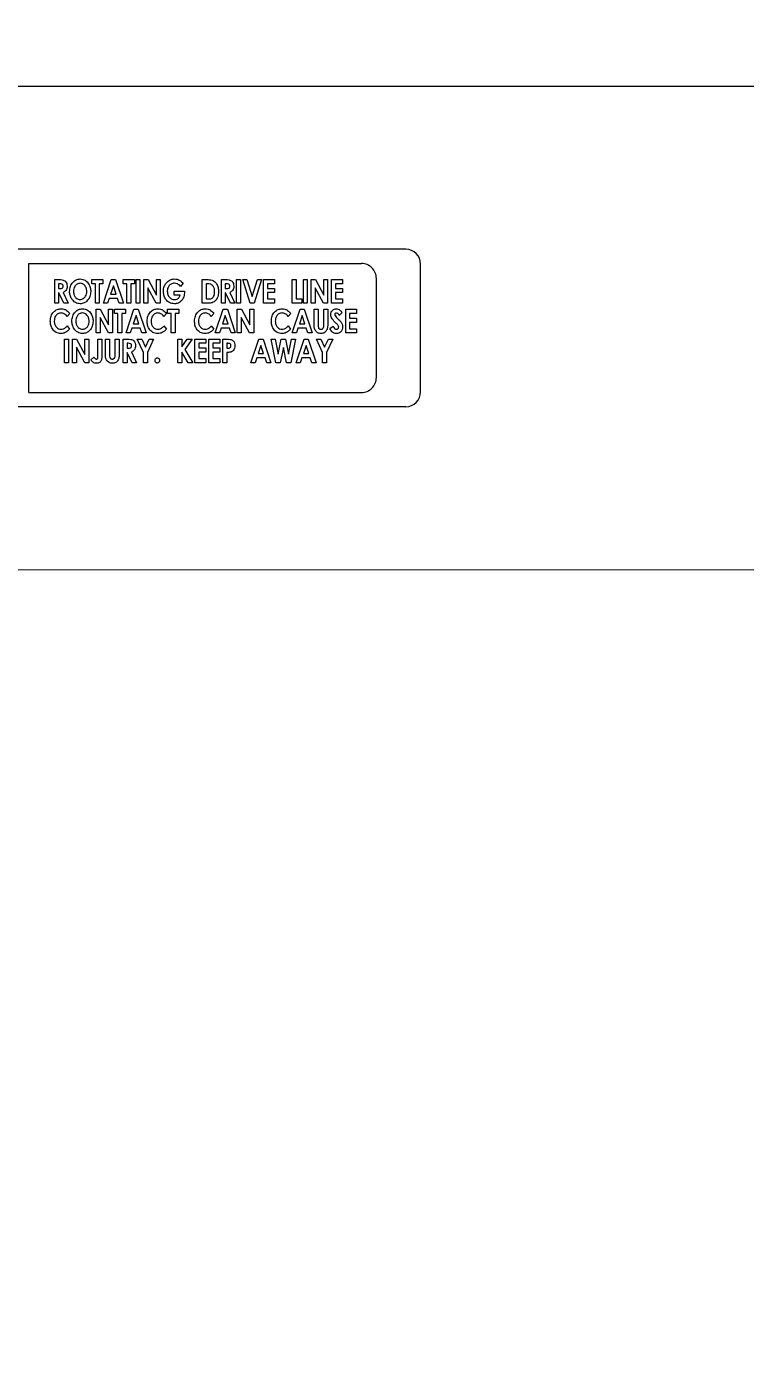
# Model space of a CAD drawing. Header units: feet. Extents: x -21 to 5170, y -254 to 1413.
# Drawn here: x 2105.88 to 2108.63, y 46.06 to 51.13 of the extents above; entities that cross this region are included whole.
import ezdxf
from ezdxf import colors
from ezdxf.entities.mleader import LeaderData, LeaderLine
from ezdxf.math import Vec2, Vec3

# ---------------------------------------------------------------- set-up
doc = ezdxf.new("R2010")
doc.units = ezdxf.units.FT
doc.header["$MEASUREMENT"] = 0
doc.layers.add('ATI CENTER SUPPORT', color=7, linetype='Continuous')
doc.layers.add('G-ANNO-TEXT', color=1, linetype='Continuous')
doc.styles.add('NEI-A', font='arial.ttf')

msp = doc.modelspace()

# ---------------------------------------------------------------- leaders
at = {"layer": 'G-ANNO-TEXT'}
ml = msp.add_multileader_mtext('Standard', dxfattribs=at)
ml.set_content('(TYP.) GROUNDING MESSENGER WIRE COPPER CLAD XXX', color=256, style='NEI-A')
ml.set_leader_properties()
ml.build(insert=Vec2(0, 0))
ml.multileader.update_dxf_attribs({"dogleg_length": 0.89968, "arrow_head_size": 3})
ctx = ml.context
ctx.base_point, ctx.char_height, ctx.arrow_head_size, ctx.landing_gap_size, ctx.plane_origin = Vec3(2118.79389, 44.0554, 0.11854), 2, 3, 1.53573, Vec3(2035.46071, 115.41634, 0.11854)
notes = []
notes.append((ctx, [(0, (1, 1, 0), (2117.89421, 44.0554, 0.11854), (1, 0), 0.89968, [(0, [(2104.39376, 62.77349, 0.11854)], 0, [])])]))
ctx.mtext.insert, ctx.mtext.width, ctx.mtext.flow_direction = Vec3(2120.32962, 45.07245, 0.11854), 36.5097681, 5
ctx.mtext.has_bg_fill, ctx.mtext.bg_color, ctx.mtext.bg_scale_factor, ctx.mtext.bg_transparency, ctx.mtext.use_window_bg_color = 1, -1073741824, 1.5, 0, 1
for ctx, leaders in notes:
    for number, flags, end, landing, length, lines in leaders:
        leader = LeaderData()
        leader.index, (leader.has_last_leader_line, leader.has_dogleg_vector, leader.attachment_direction) = number, flags
        leader.last_leader_point, leader.dogleg_vector, leader.dogleg_length = Vec3(end), Vec3(landing), length
        for number, points, colour, breaks in lines:
            line = LeaderLine()
            line.index, line.vertices, line.color, line.breaks = number, Vec3.list(points), colors.encode_raw_color(colour), breaks
            leader.lines.append(line)
        ctx.leaders.append(leader)

# ---------------------------------------------------------------- next in the draw order: linework, layer by layer
at = {"layer": 'ATI CENTER SUPPORT', "color": 8, "linetype": 'Continuous', "lineweight": 15}
for p, q in [((2318.84262, 50.90399), (2101.30049, 50.90399)), ((2107.32702, 50.28096), (2103.34036, 50.28096)), ((2105.88521, 49.73253), (2105.88521, 50.22635)), ((2105.88521, 50.22635), (2107.15775, 50.22635)), ((2107.384, 49.7349), (2107.384, 50.22398)), ((2105.98361, 50.07441), (2105.98361, 50.16486)), ((2105.98361, 50.16486), (2105.99977, 50.16486)), ((2105.99868, 50.14862), (2105.99868, 50.13007)), ((2106.00283, 50.14862), (2105.99868, 50.14862)), ((2105.99868, 50.13007), (2106.00343, 50.13007)), ((2106.12532, 50.16486), (2106.16823, 50.16486)), ((2106.12532, 50.14862), (2106.12532, 50.16486)), ((2106.13923, 50.14862), (2106.12532, 50.14862)), ((2106.13923, 50.07441), (2106.13923, 50.14862)), ((2106.16823, 50.14862), (2106.15431, 50.14862)), ((2106.15431, 50.14862), (2106.15431, 50.07441)), ((2106.16823, 50.16486), (2106.16823, 50.14862)), ((2106.17008, 50.07441), (2106.20034, 50.16486)), ((2106.20835, 50.1406), (2106.19782, 50.1092)), ((2106.20034, 50.16486), (2106.21641, 50.16486)), ((2106.21888, 50.1092), (2106.20835, 50.1406)), ((2106.21641, 50.16486), (2106.24662, 50.07441)), ((2106.24616, 50.14862), (2106.24616, 50.16486)), ((2106.24616, 50.16486), (2106.28907, 50.16486)), ((2106.26007, 50.14862), (2106.24616, 50.14862)), ((2106.26007, 50.07441), (2106.26007, 50.14862)), ((2106.27515, 50.14862), (2106.27515, 50.07441)), ((2106.28907, 50.14862), (2106.27515, 50.14862)), ((2106.28907, 50.16486), (2106.28907, 50.14862)), ((2106.29498, 50.16486), (2106.31005, 50.16486)), ((2106.29498, 50.07441), (2106.29498, 50.16486)), ((2106.31005, 50.16486), (2106.31005, 50.07441)), ((2106.32525, 50.16486), (2106.34087, 50.16486)), ((2106.32525, 50.07441), (2106.32525, 50.16486)), ((2106.37216, 50.07441), (2106.34032, 50.13375)), ((2106.34032, 50.13375), (2106.34032, 50.07441)), ((2106.34087, 50.16486), (2106.37279, 50.10534)), ((2106.37279, 50.10534), (2106.37279, 50.16486)), ((2106.37279, 50.16486), (2106.38787, 50.16486)), ((2106.38787, 50.16486), (2106.38787, 50.07441)), ((2106.47518, 50.15047), (2106.46474, 50.13871)), ((2106.54837, 50.07441), (2106.54837, 50.16486)), ((2106.54837, 50.16486), (2106.56618, 50.16486)), ((2106.56345, 50.14862), (2106.56345, 50.09064)), ((2106.56854, 50.14862), (2106.56345, 50.14862)), ((2106.62154, 50.16486), (2106.63771, 50.16486)), ((2106.62154, 50.07441), (2106.62154, 50.16486)), ((2106.64077, 50.14862), (2106.63662, 50.14862)), ((2106.63662, 50.14862), (2106.63662, 50.13007)), ((2106.63662, 50.13007), (2106.64137, 50.13007)), ((2106.67964, 50.16486), (2106.69472, 50.16486)), ((2106.67964, 50.07441), (2106.67964, 50.16486)), ((2106.69472, 50.16486), (2106.69472, 50.07441)), ((2106.70353, 50.16486), (2106.71948, 50.16486)), ((2106.73171, 50.07441), (2106.70353, 50.16486)), ((2106.71948, 50.16486), (2106.73948, 50.10061)), ((2106.73948, 50.10061), (2106.75953, 50.16486)), ((2106.77543, 50.16486), (2106.74722, 50.07441)), ((2106.75953, 50.16486), (2106.77543, 50.16486)), ((2106.78309, 50.07441), (2106.78309, 50.16486)), ((2106.78309, 50.16486), (2106.82483, 50.16486)), ((2106.79816, 50.14862), (2106.79816, 50.13123)), ((2106.82483, 50.14862), (2106.79816, 50.14862)), ((2106.79816, 50.13123), (2106.82483, 50.13123)), ((2106.82483, 50.16486), (2106.82483, 50.14862)), ((2106.82483, 50.13123), (2106.82483, 50.11499)), ((2106.89245, 50.16486), (2106.90752, 50.16486)), ((2106.89245, 50.07441), (2106.89245, 50.16486)), ((2106.90752, 50.16486), (2106.90752, 50.09064)), ((2106.93547, 50.16486), (2106.95054, 50.16486)), ((2106.93547, 50.07441), (2106.93547, 50.16486)), ((2106.95054, 50.16486), (2106.95054, 50.07441)), ((2106.96574, 50.16486), (2106.98135, 50.16486)), ((2106.96574, 50.07441), (2106.96574, 50.16486)), ((2106.98081, 50.13375), (2106.98081, 50.07441)), ((2107.01265, 50.07441), (2106.98081, 50.13375)), ((2106.98135, 50.16486), (2107.01328, 50.10534)), ((2107.01328, 50.10534), (2107.01328, 50.16486)), ((2107.01328, 50.16486), (2107.02836, 50.16486)), ((2107.02836, 50.16486), (2107.02836, 50.07441)), ((2107.04355, 50.07441), (2107.04355, 50.16486)), ((2107.04355, 50.16486), (2107.0853, 50.16486)), ((2107.0853, 50.14862), (2107.05863, 50.14862)), ((2107.05863, 50.14862), (2107.05863, 50.13123)), ((2107.05863, 50.13123), (2107.0853, 50.13123)), ((2107.0853, 50.16486), (2107.0853, 50.14862)), ((2107.0853, 50.13123), (2107.0853, 50.11499)), ((2107.21473, 49.78951), (2107.21473, 50.16937)), ((2105.99868, 50.07441), (2105.98361, 50.07441)), ((2105.99939, 50.11383), (2105.99868, 50.11383)), ((2105.99868, 50.11383), (2105.99868, 50.07441)), ((2106.01809, 50.07441), (2105.99939, 50.11383)), ((2106.01564, 50.11568), (2106.03521, 50.07441)), ((2106.03521, 50.07441), (2106.01809, 50.07441)), ((2106.15431, 50.07441), (2106.13923, 50.07441)), ((2106.18621, 50.07441), (2106.17008, 50.07441)), ((2106.1924, 50.09296), (2106.18621, 50.07441)), ((2106.22428, 50.09296), (2106.1924, 50.09296)), ((2106.19782, 50.1092), (2106.21888, 50.1092)), ((2106.23046, 50.07441), (2106.22428, 50.09296)), ((2106.24662, 50.07441), (2106.23046, 50.07441)), ((2106.27515, 50.07441), (2106.26007, 50.07441)), ((2106.31005, 50.07441), (2106.29498, 50.07441)), ((2106.34032, 50.07441), (2106.32525, 50.07441)), ((2106.38787, 50.07441), (2106.37216, 50.07441)), ((2106.44133, 50.10456), (2106.44133, 50.12079)), ((2106.44133, 50.12079), (2106.48065, 50.12079)), ((2106.46396, 50.10456), (2106.44133, 50.10456)), ((2106.48065, 50.12079), (2106.48076, 50.11693)), ((2106.56645, 50.07441), (2106.54837, 50.07441)), ((2106.56345, 50.09064), (2106.57042, 50.09064)), ((2106.63662, 50.07441), (2106.62154, 50.07441)), ((2106.63732, 50.11383), (2106.63662, 50.11383)), ((2106.63662, 50.11383), (2106.63662, 50.07441)), ((2106.65603, 50.07441), (2106.63732, 50.11383)), ((2106.65358, 50.11568), (2106.67315, 50.07441)), ((2106.67315, 50.07441), (2106.65603, 50.07441)), ((2106.69472, 50.07441), (2106.67964, 50.07441)), ((2106.74722, 50.07441), (2106.73171, 50.07441)), ((2106.82483, 50.07441), (2106.78309, 50.07441)), ((2106.82483, 50.11499), (2106.79816, 50.11499)), ((2106.79816, 50.11499), (2106.79816, 50.09064)), ((2106.79816, 50.09064), (2106.82483, 50.09064)), ((2106.82483, 50.09064), (2106.82483, 50.07441)), ((2106.92956, 50.07441), (2106.89245, 50.07441)), ((2106.90752, 50.09064), (2106.92956, 50.09064)), ((2106.92956, 50.09064), (2106.92956, 50.07441)), ((2106.95054, 50.07441), (2106.93547, 50.07441)), ((2106.98081, 50.07441), (2106.96574, 50.07441)), ((2107.02836, 50.07441), (2107.01265, 50.07441)), ((2107.0853, 50.07441), (2107.04355, 50.07441)), ((2107.05863, 50.11499), (2107.05863, 50.09064)), ((2107.0853, 50.11499), (2107.05863, 50.11499)), ((2107.05863, 50.09064), (2107.0853, 50.09064)), ((2107.0853, 50.09064), (2107.0853, 50.07441)), ((2106.0412, 50.03521), (2106.03109, 50.02383)), ((2106.14232, 50.0509), (2106.15794, 50.0509)), ((2106.14232, 49.96045), (2106.14232, 50.0509)), ((2106.15794, 50.0509), (2106.18987, 49.99138)), ((2106.18987, 49.99138), (2106.18987, 50.0509)), ((2106.18987, 50.0509), (2106.20494, 50.0509)), ((2106.20494, 50.0509), (2106.20494, 49.96045)), ((2106.21202, 50.0509), (2106.25493, 50.0509)), ((2106.21202, 50.03467), (2106.21202, 50.0509)), ((2106.22593, 50.03467), (2106.21202, 50.03467)), ((2106.22593, 49.96045), (2106.22593, 50.03467)), ((2106.25493, 50.03467), (2106.24101, 50.03467)), ((2106.24101, 50.03467), (2106.24101, 49.96045)), ((2106.25493, 50.0509), (2106.25493, 50.03467)), ((2106.25678, 49.96045), (2106.28704, 50.0509)), ((2106.29505, 50.02664), (2106.28452, 49.99524)), ((2106.28704, 50.0509), (2106.30311, 50.0509)), ((2106.30558, 49.99524), (2106.29505, 50.02664)), ((2106.30311, 50.0509), (2106.33332, 49.96045)), ((2106.41172, 50.03521), (2106.4016, 50.02383)), ((2106.41531, 50.0509), (2106.45822, 50.0509)), ((2106.41531, 50.03467), (2106.41531, 50.0509)), ((2106.42923, 50.03467), (2106.41531, 50.03467)), ((2106.42923, 49.96045), (2106.42923, 50.03467)), ((2106.45822, 50.03467), (2106.4443, 50.03467)), ((2106.4443, 50.03467), (2106.4443, 49.96045)), ((2106.45822, 50.0509), (2106.45822, 50.03467)), ((2106.59309, 50.03521), (2106.58298, 50.02383)), ((2106.59842, 49.96045), (2106.62868, 50.0509)), ((2106.63669, 50.02664), (2106.62616, 49.99524)), ((2106.62868, 50.0509), (2106.64476, 50.0509)), ((2106.64722, 49.99524), (2106.63669, 50.02664)), ((2106.64476, 50.0509), (2106.67496, 49.96045)), ((2106.68261, 50.0509), (2106.69824, 50.0509)), ((2106.68261, 49.96045), (2106.68261, 50.0509)), ((2106.69824, 50.0509), (2106.73016, 49.99138)), ((2106.73016, 49.99138), (2106.73016, 50.0509)), ((2106.73016, 50.0509), (2106.74524, 50.0509)), ((2106.74524, 50.0509), (2106.74524, 49.96045)), ((2106.88707, 50.03521), (2106.87695, 50.02383)), ((2106.8924, 49.96045), (2106.92266, 50.0509)), ((2106.93067, 50.02664), (2106.92014, 49.99524)), ((2106.92266, 50.0509), (2106.93873, 50.0509)), ((2106.9412, 49.99524), (2106.93067, 50.02664)), ((2106.93873, 50.0509), (2106.96894, 49.96045)), ((2106.97659, 50.0509), (2106.99167, 50.0509)), ((2106.97659, 49.99694), (2106.97659, 50.0509)), ((2106.99167, 50.0509), (2106.99167, 49.99205)), ((2107.0137, 49.9942), (2107.0137, 50.0509)), ((2107.0137, 50.0509), (2107.02878, 50.0509)), ((2107.02878, 50.0509), (2107.02878, 49.99694)), ((2107.0834, 50.03882), (2107.073, 50.02771)), ((2107.09743, 50.0509), (2107.13918, 50.0509)), ((2107.09743, 49.96045), (2107.09743, 50.0509)), ((2107.13918, 50.03467), (2107.11251, 50.03467)), ((2107.11251, 50.03467), (2107.11251, 50.01727)), ((2107.13918, 50.0509), (2107.13918, 50.03467)), ((2106.03109, 49.98752), (2106.04089, 49.9754)), ((2106.18923, 49.96045), (2106.1574, 50.01979)), ((2106.1574, 50.01979), (2106.1574, 49.96045)), ((2106.2791, 49.979), (2106.27291, 49.96045)), ((2106.31098, 49.979), (2106.2791, 49.979)), ((2106.28452, 49.99524), (2106.30558, 49.99524)), ((2106.31715, 49.96045), (2106.31098, 49.979)), ((2106.4016, 49.98752), (2106.41141, 49.9754)), ((2106.58298, 49.98752), (2106.59278, 49.9754)), ((2106.62075, 49.979), (2106.61455, 49.96045)), ((2106.65262, 49.979), (2106.62075, 49.979)), ((2106.62616, 49.99524), (2106.64722, 49.99524)), ((2106.6588, 49.96045), (2106.65262, 49.979)), ((2106.72953, 49.96045), (2106.69769, 50.01979)), ((2106.69769, 50.01979), (2106.69769, 49.96045)), ((2106.87695, 49.98752), (2106.88676, 49.9754)), ((2106.91473, 49.979), (2106.90853, 49.96045)), ((2106.9466, 49.979), (2106.91473, 49.979)), ((2106.92014, 49.99524), (2106.9412, 49.99524)), ((2106.95278, 49.96045), (2106.9466, 49.979)), ((2107.03701, 49.97739), (2107.04919, 49.98596)), ((2107.11251, 50.01727), (2107.13918, 50.01727)), ((2107.13918, 50.00103), (2107.11251, 50.00103)), ((2107.11251, 50.00103), (2107.11251, 49.97668)), ((2107.11251, 49.97668), (2107.13918, 49.97668)), ((2107.13918, 50.01727), (2107.13918, 50.00103)), ((2107.13918, 49.97668), (2107.13918, 49.96045)), ((2106.02141, 49.84649), (2106.02141, 49.93694)), ((2106.02141, 49.93694), (2106.03649, 49.93694)), ((2106.03649, 49.93694), (2106.03649, 49.84649)), ((2106.05168, 49.93694), (2106.0673, 49.93694)), ((2106.05168, 49.84649), (2106.05168, 49.93694)), ((2106.0673, 49.93694), (2106.09922, 49.87742)), ((2106.09922, 49.87742), (2106.09922, 49.93694)), ((2106.09922, 49.93694), (2106.1143, 49.93694)), ((2106.1143, 49.93694), (2106.1143, 49.84649)), ((2106.1574, 49.96045), (2106.14232, 49.96045)), ((2106.14921, 49.93694), (2106.16428, 49.93694)), ((2106.14921, 49.87312), (2106.14921, 49.93694)), ((2106.16428, 49.93694), (2106.16428, 49.87689)), ((2106.17832, 49.88298), (2106.17832, 49.93694)), ((2106.17832, 49.93694), (2106.19339, 49.93694)), ((2106.20494, 49.96045), (2106.18923, 49.96045)), ((2106.19339, 49.93694), (2106.19339, 49.87809)), ((2106.21543, 49.93694), (2106.2305, 49.93694)), ((2106.21543, 49.88024), (2106.21543, 49.93694)), ((2106.24101, 49.96045), (2106.22593, 49.96045)), ((2106.2305, 49.93694), (2106.2305, 49.88298)), ((2106.24569, 49.93694), (2106.26185, 49.93694)), ((2106.24569, 49.84649), (2106.24569, 49.93694)), ((2106.27291, 49.96045), (2106.25678, 49.96045)), ((2106.26492, 49.92071), (2106.26077, 49.92071)), ((2106.26077, 49.92071), (2106.26077, 49.90215)), ((2106.29973, 49.93694), (2106.31675, 49.93694)), ((2106.32351, 49.88566), (2106.29973, 49.93694)), ((2106.31675, 49.93694), (2106.33104, 49.90614)), ((2106.33332, 49.96045), (2106.31715, 49.96045)), ((2106.33104, 49.90614), (2106.34533, 49.93694)), ((2106.36236, 49.93694), (2106.33858, 49.88566)), ((2106.34533, 49.93694), (2106.36236, 49.93694)), ((2106.4443, 49.96045), (2106.42923, 49.96045)), ((2106.45501, 49.84649), (2106.45501, 49.93694)), ((2106.45501, 49.93694), (2106.47009, 49.93694)), ((2106.47009, 49.90739), (2106.49055, 49.93694)), ((2106.47009, 49.93694), (2106.47009, 49.90739)), ((2106.50972, 49.93694), (2106.48205, 49.89693)), ((2106.49055, 49.93694), (2106.50972, 49.93694)), ((2106.52007, 49.84649), (2106.52007, 49.93694)), ((2106.52007, 49.93694), (2106.56182, 49.93694)), ((2106.53515, 49.92071), (2106.53515, 49.90331)), ((2106.56182, 49.92071), (2106.53515, 49.92071)), ((2106.56182, 49.93694), (2106.56182, 49.92071)), ((2106.57353, 49.93694), (2106.61528, 49.93694)), ((2106.57353, 49.84649), (2106.57353, 49.93694)), ((2106.58861, 49.92071), (2106.58861, 49.90331)), ((2106.61528, 49.92071), (2106.58861, 49.92071)), ((2106.61455, 49.96045), (2106.59842, 49.96045)), ((2106.61528, 49.93694), (2106.61528, 49.92071)), ((2106.627, 49.93694), (2106.64276, 49.93694)), ((2106.627, 49.84649), (2106.627, 49.93694)), ((2106.64604, 49.92071), (2106.64207, 49.92071)), ((2106.64207, 49.92071), (2106.64207, 49.90215)), ((2106.67496, 49.96045), (2106.6588, 49.96045)), ((2106.69769, 49.96045), (2106.68261, 49.96045)), ((2106.74524, 49.96045), (2106.72953, 49.96045)), ((2106.73461, 49.84649), (2106.76487, 49.93694)), ((2106.76487, 49.93694), (2106.78095, 49.93694)), ((2106.78095, 49.93694), (2106.81115, 49.84649)), ((2106.81243, 49.93694), (2106.82776, 49.93694)), ((2106.8302, 49.84649), (2106.81243, 49.93694)), ((2106.82776, 49.93694), (2106.8391, 49.87919)), ((2106.8391, 49.87919), (2106.85082, 49.93694)), ((2106.85082, 49.93694), (2106.86686, 49.93694)), ((2106.86686, 49.93694), (2106.87853, 49.87919)), ((2106.87853, 49.87919), (2106.88986, 49.93694)), ((2106.9052, 49.93694), (2106.88746, 49.84649)), ((2106.88986, 49.93694), (2106.9052, 49.93694)), ((2106.90853, 49.96045), (2106.8924, 49.96045)), ((2106.90764, 49.84649), (2106.9379, 49.93694)), ((2106.9379, 49.93694), (2106.95397, 49.93694)), ((2106.96894, 49.96045), (2106.95278, 49.96045)), ((2106.95397, 49.93694), (2106.98418, 49.84649)), ((2106.98545, 49.93694), (2107.00247, 49.93694)), ((2107.00923, 49.88566), (2106.98545, 49.93694)), ((2107.00247, 49.93694), (2107.01676, 49.90614)), ((2107.01676, 49.90614), (2107.03104, 49.93694)), ((2107.04808, 49.93694), (2107.0243, 49.88566)), ((2107.03104, 49.93694), (2107.04808, 49.93694)), ((2107.13918, 49.96045), (2107.09743, 49.96045)), ((2106.09859, 49.84649), (2106.06676, 49.90583)), ((2106.06676, 49.90583), (2106.06676, 49.84649)), ((2106.26077, 49.90215), (2106.26552, 49.90215)), ((2106.26147, 49.88592), (2106.26077, 49.88592)), ((2106.26077, 49.88592), (2106.26077, 49.84649)), ((2106.28018, 49.84649), (2106.26147, 49.88592)), ((2106.27773, 49.88776), (2106.2973, 49.84649)), ((2106.32351, 49.84649), (2106.32351, 49.88566)), ((2106.33858, 49.88566), (2106.33858, 49.84649)), ((2106.49415, 49.84649), (2106.47009, 49.88646)), ((2106.47009, 49.88646), (2106.47009, 49.84649)), ((2106.48205, 49.89693), (2106.51242, 49.84649)), ((2106.53515, 49.90331), (2106.56182, 49.90331)), ((2106.56182, 49.88708), (2106.53515, 49.88708)), ((2106.53515, 49.88708), (2106.53515, 49.86272)), ((2106.56182, 49.90331), (2106.56182, 49.88708)), ((2106.58861, 49.90331), (2106.61528, 49.90331)), ((2106.61528, 49.88708), (2106.58861, 49.88708)), ((2106.58861, 49.88708), (2106.58861, 49.86272)), ((2106.61528, 49.90331), (2106.61528, 49.88708)), ((2106.64207, 49.90215), (2106.64654, 49.90215)), ((2106.64207, 49.88592), (2106.64207, 49.84649)), ((2106.77288, 49.91268), (2106.76236, 49.88128)), ((2106.76236, 49.88128), (2106.78341, 49.88128)), ((2106.78341, 49.88128), (2106.77288, 49.91268)), ((2106.85881, 49.90496), (2106.84695, 49.84649)), ((2106.87063, 49.84649), (2106.85881, 49.90496)), ((2106.94591, 49.91268), (2106.93538, 49.88128)), ((2106.93538, 49.88128), (2106.95644, 49.88128)), ((2106.95644, 49.88128), (2106.94591, 49.91268)), ((2107.00923, 49.84649), (2107.00923, 49.88566)), ((2107.0243, 49.88566), (2107.0243, 49.84649)), ((2106.03649, 49.84649), (2106.02141, 49.84649)), ((2106.06676, 49.84649), (2106.05168, 49.84649)), ((2106.1143, 49.84649), (2106.09859, 49.84649)), ((2106.12254, 49.85698), (2106.13339, 49.86834)), ((2106.26077, 49.84649), (2106.24569, 49.84649)), ((2106.2973, 49.84649), (2106.28018, 49.84649)), ((2106.33858, 49.84649), (2106.32351, 49.84649)), ((2106.47009, 49.84649), (2106.45501, 49.84649)), ((2106.51242, 49.84649), (2106.49415, 49.84649)), ((2106.56182, 49.84649), (2106.52007, 49.84649)), ((2106.53515, 49.86272), (2106.56182, 49.86272)), ((2106.56182, 49.86272), (2106.56182, 49.84649)), ((2106.61528, 49.84649), (2106.57353, 49.84649)), ((2106.58861, 49.86272), (2106.61528, 49.86272)), ((2106.61528, 49.86272), (2106.61528, 49.84649)), ((2106.64207, 49.84649), (2106.627, 49.84649)), ((2106.75074, 49.84649), (2106.73461, 49.84649)), ((2106.75694, 49.86504), (2106.75074, 49.84649)), ((2106.78881, 49.86504), (2106.75694, 49.86504)), ((2106.79499, 49.84649), (2106.78881, 49.86504)), ((2106.81115, 49.84649), (2106.79499, 49.84649)), ((2106.84695, 49.84649), (2106.8302, 49.84649)), ((2106.88746, 49.84649), (2106.87063, 49.84649)), ((2106.92376, 49.84649), (2106.90764, 49.84649)), ((2106.92996, 49.86504), (2106.92376, 49.84649)), ((2106.96183, 49.86504), (2106.92996, 49.86504)), ((2106.96801, 49.84649), (2106.96183, 49.86504)), ((2106.98418, 49.84649), (2106.96801, 49.84649)), ((2107.0243, 49.84649), (2107.00923, 49.84649)), ((2105.88521, 49.73253), (2107.15775, 49.73253)), ((2107.32702, 49.67792), (2103.34036, 49.67792))]:
    msp.add_line(p, q, dxfattribs=at)
msp.add_lwpolyline([(2317.87777, 48.97464), (2102.26535, 49.0547)], dxfattribs=at)
for centre, start, end in [((2107.32702, 50.22397), 0.0043, 89.9961), ((2107.15775, 50.16937), 359.99648, 90.00393), ((2107.15775, 49.7895), 269.9961, 0.0035), ((2107.32702, 49.73491), 270.00388, 359.99573)]:
    msp.add_arc(centre, 0.05698, start, end, dxfattribs=at)
for points, knots in [([(2105.99977, 50.16486), (2106.00415, 50.16487), (2106.01284, 50.16488), (2106.02461, 50.15968), (2106.03036, 50.14946), (2106.03089, 50.1426), (2106.03115, 50.13917)], [0, 0, 0, 0, 0.2818399, 0.5589072, 0.7791218, 1, 1, 1, 1]), ([(2106.01608, 50.13938), (2106.0159, 50.14095), (2106.01565, 50.14329), (2106.01385, 50.14589), (2106.01015, 50.14882), (2106.00608, 50.14871), (2106.00283, 50.14862)], [0, 0, 0, 0, 0.24972223, 0.3753701, 0.50108735, 1, 1, 1, 1]), ([(2106.00343, 50.13007), (2106.00658, 50.13009), (2106.01052, 50.13011), (2106.01426, 50.13286), (2106.01585, 50.13554), (2106.01598, 50.13785), (2106.01608, 50.13938)], [0, 0, 0, 0, 0.498917, 0.6241425, 0.7496627, 1, 1, 1, 1]), ([(2106.03115, 50.13917), (2106.03099, 50.13634), (2106.03066, 50.13069), (2106.02709, 50.12345), (2106.02171, 50.11843), (2106.01767, 50.1166), (2106.01564, 50.11568)], [0, 0, 0, 0, 0.2802357, 0.5596041, 0.7795523, 1, 1, 1, 1]), ([(2106.04055, 50.11967), (2106.04116, 50.12617), (2106.04239, 50.13916), (2106.05235, 50.15483), (2106.06599, 50.16521), (2106.0762, 50.16652), (2106.0813, 50.16718)], [0, 0, 0, 0, 0.2802821, 0.560118, 0.7803087, 1, 1, 1, 1]), ([(2106.08108, 50.15094), (2106.07686, 50.15026), (2106.06839, 50.14888), (2106.06032, 50.13948), (2106.05617, 50.12942), (2106.0558, 50.12278), (2106.05562, 50.11945)], [0, 0, 0, 0, 0.27834757, 0.55808864, 0.77886325, 1, 1, 1, 1]), ([(2106.10665, 50.11958), (2106.10631, 50.12379), (2106.10564, 50.13222), (2106.09949, 50.14246), (2106.09103, 50.14971), (2106.08439, 50.15053), (2106.08108, 50.15094)], [0, 0, 0, 0, 0.2804857, 0.5604562, 0.7804608, 1, 1, 1, 1]), ([(2106.0813, 50.16718), (2106.08779, 50.16611), (2106.10081, 50.16395), (2106.11353, 50.14991), (2106.12072, 50.13472), (2106.12139, 50.12448), (2106.12172, 50.11936)], [0, 0, 0, 0, 0.27840013, 0.55838051, 0.77905203, 1, 1, 1, 1]), ([(2106.39958, 50.12009), (2106.40007, 50.12642), (2106.40094, 50.13773), (2106.4071, 50.14719), (2106.40982, 50.15136)], [0, 0, 0, 0, 0.5596332, 1, 1, 1, 1]), ([(2106.40982, 50.15136), (2106.41473, 50.15643), (2106.42352, 50.16551), (2106.43598, 50.16667), (2106.44148, 50.16718)], [0, 0, 0, 0, 0.558959, 1, 1, 1, 1]), ([(2106.44166, 50.15094), (2106.43737, 50.15034), (2106.4288, 50.14912), (2106.42018, 50.14012), (2106.41534, 50.13019), (2106.41489, 50.12347), (2106.41466, 50.1201)], [0, 0, 0, 0, 0.2788496, 0.5585137, 0.7791142, 1, 1, 1, 1]), ([(2106.44148, 50.16718), (2106.44517, 50.16697), (2106.45177, 50.16659), (2106.45785, 50.16403), (2106.46052, 50.1629)], [0, 0, 0, 0, 0.5597584, 1, 1, 1, 1]), ([(2106.46474, 50.13871), (2106.46117, 50.1425), (2106.4548, 50.14926), (2106.44567, 50.15043), (2106.44166, 50.15094)], [0, 0, 0, 0, 0.5600741, 1, 1, 1, 1]), ([(2106.46052, 50.1629), (2106.46361, 50.161), (2106.46914, 50.15759), (2106.47333, 50.15265), (2106.47518, 50.15047)], [0, 0, 0, 0, 0.5592263, 1, 1, 1, 1]), ([(2106.56618, 50.16486), (2106.57325, 50.16477), (2106.58729, 50.1646), (2106.60302, 50.15128), (2106.60998, 50.13469), (2106.61066, 50.12381), (2106.61099, 50.11836)], [0, 0, 0, 0, 0.2811139, 0.5579627, 0.7787629, 1, 1, 1, 1]), ([(2106.58889, 50.14138), (2106.58735, 50.14279), (2106.58428, 50.14563), (2106.57714, 50.14818), (2106.5718, 50.14846), (2106.56854, 50.14862)], [0, 0, 0, 0, 0.2796099, 0.5597544, 1, 1, 1, 1]), ([(2106.59591, 50.11865), (2106.59572, 50.12327), (2106.59538, 50.13152), (2106.59087, 50.13837), (2106.58889, 50.14138)], [0, 0, 0, 0, 0.5606427, 1, 1, 1, 1]), ([(2106.63771, 50.16486), (2106.64209, 50.16487), (2106.65078, 50.16488), (2106.66255, 50.15969), (2106.6683, 50.14946), (2106.66883, 50.1426), (2106.66909, 50.13917)], [0, 0, 0, 0, 0.2818154, 0.5589455, 0.779141, 1, 1, 1, 1]), ([(2106.65402, 50.13938), (2106.65384, 50.14095), (2106.65358, 50.14329), (2106.65179, 50.14588), (2106.64809, 50.14882), (2106.64402, 50.14871), (2106.64077, 50.14862)], [0, 0, 0, 0, 0.2498098, 0.375475, 0.5010183, 1, 1, 1, 1]), ([(2106.64137, 50.13007), (2106.64452, 50.13009), (2106.64846, 50.13011), (2106.6522, 50.13286), (2106.65379, 50.13554), (2106.65392, 50.13785), (2106.65402, 50.13938)], [0, 0, 0, 0, 0.498917, 0.6241425, 0.7496627, 1, 1, 1, 1]), ([(2106.66909, 50.13917), (2106.66893, 50.13634), (2106.6686, 50.13069), (2106.66503, 50.12345), (2106.65965, 50.11843), (2106.65561, 50.1166), (2106.65358, 50.11568)], [0, 0, 0, 0, 0.2802423, 0.5596173, 0.7796806, 1, 1, 1, 1]), ([(2106.08141, 50.07209), (2106.07485, 50.07304), (2106.06173, 50.07496), (2106.0489, 50.08906), (2106.04161, 50.10425), (2106.0409, 50.11453), (2106.04055, 50.11967)], [0, 0, 0, 0, 0.2786625, 0.5583659, 0.7790941, 1, 1, 1, 1]), ([(2106.05562, 50.11945), (2106.05598, 50.11437), (2106.05662, 50.10531), (2106.06235, 50.09834), (2106.06486, 50.09528)], [0, 0, 0, 0, 0.5601541, 1, 1, 1, 1]), ([(2106.06486, 50.09528), (2106.06758, 50.09308), (2106.07244, 50.08914), (2106.07863, 50.08857), (2106.08135, 50.08832)], [0, 0, 0, 0, 0.5596243, 1, 1, 1, 1]), ([(2106.08135, 50.08832), (2106.08552, 50.08904), (2106.09389, 50.09049), (2106.1018, 50.09982), (2106.10607, 50.10971), (2106.10646, 50.11629), (2106.10665, 50.11958)], [0, 0, 0, 0, 0.27811956, 0.5581464, 0.77894612, 1, 1, 1, 1]), ([(2106.12172, 50.11936), (2106.12117, 50.11288), (2106.12007, 50.09992), (2106.11004, 50.08447), (2106.0967, 50.07382), (2106.0865, 50.07266), (2106.08141, 50.07209)], [0, 0, 0, 0, 0.280298, 0.5601716, 0.7802075, 1, 1, 1, 1]), ([(2106.44189, 50.07209), (2106.43518, 50.07296), (2106.42176, 50.07471), (2106.40801, 50.08863), (2106.40082, 50.10434), (2106.4, 50.11484), (2106.39958, 50.12009)], [0, 0, 0, 0, 0.27911308, 0.55828099, 0.7790897, 1, 1, 1, 1]), ([(2106.41466, 50.1201), (2106.41506, 50.11569), (2106.41585, 50.10687), (2106.42282, 50.09637), (2106.43213, 50.08943), (2106.43907, 50.08869), (2106.44254, 50.08832)], [0, 0, 0, 0, 0.2802493, 0.5601011, 0.7800796, 1, 1, 1, 1]), ([(2106.48076, 50.11693), (2106.4801, 50.11077), (2106.47877, 50.09844), (2106.46966, 50.08334), (2106.45654, 50.07347), (2106.44678, 50.07255), (2106.44189, 50.07209)], [0, 0, 0, 0, 0.2802094, 0.5602716, 0.7800197, 1, 1, 1, 1]), ([(2106.44254, 50.08832), (2106.44525, 50.08853), (2106.45065, 50.08894), (2106.45915, 50.09432), (2106.46214, 50.10067), (2106.46396, 50.10456)], [0, 0, 0, 0, 0.2806202, 0.5604217, 1, 1, 1, 1]), ([(2106.61099, 50.11836), (2106.61042, 50.11163), (2106.60929, 50.09822), (2106.59899, 50.08117), (2106.58237, 50.0742), (2106.57178, 50.07434), (2106.56645, 50.07441)], [0, 0, 0, 0, 0.2808666, 0.5600273, 0.7784204, 1, 1, 1, 1]), ([(2106.57042, 50.09064), (2106.57514, 50.09069), (2106.58171, 50.09076), (2106.58859, 50.09554), (2106.59458, 50.10371), (2106.59533, 50.11211), (2106.59591, 50.11865)], [0, 0, 0, 0, 0.31409677, 0.43769433, 0.56155964, 1, 1, 1, 1]), ([(2105.96698, 50.00582), (2105.96749, 50.01236), (2105.96853, 50.02541), (2105.97861, 50.04116), (2105.99247, 50.0513), (2106.00271, 50.05258), (2106.00782, 50.05322)], [0, 0, 0, 0, 0.2804142, 0.5599261, 0.7802095, 1, 1, 1, 1]), ([(2106.00786, 50.03698), (2106.00365, 50.03631), (2105.9952, 50.03496), (2105.98705, 50.02572), (2105.98266, 50.01579), (2105.98226, 50.00917), (2105.98205, 50.00585)], [0, 0, 0, 0, 0.278459, 0.5582345, 0.7789684, 1, 1, 1, 1]), ([(2106.00782, 50.05322), (2106.01149, 50.05289), (2106.01882, 50.05224), (2106.03096, 50.04657), (2106.03732, 50.03951), (2106.0412, 50.03521)], [0, 0, 0, 0, 0.2802182, 0.5606496, 1, 1, 1, 1]), ([(2106.03109, 50.02383), (2106.02756, 50.02783), (2106.02126, 50.03495), (2106.01195, 50.03636), (2106.00786, 50.03698)], [0, 0, 0, 0, 0.5607017, 1, 1, 1, 1]), ([(2106.04943, 50.00571), (2106.05005, 50.01221), (2106.05128, 50.0252), (2106.06124, 50.04087), (2106.07488, 50.05126), (2106.08508, 50.05257), (2106.09018, 50.05322)], [0, 0, 0, 0, 0.2802821, 0.5601181, 0.7803088, 1, 1, 1, 1]), ([(2106.08996, 50.03698), (2106.08574, 50.0363), (2106.07727, 50.03492), (2106.0692, 50.02552), (2106.06505, 50.01546), (2106.06469, 50.00882), (2106.06451, 50.00549)], [0, 0, 0, 0, 0.2783476, 0.5580883, 0.7788629, 1, 1, 1, 1]), ([(2106.11553, 50.00562), (2106.1152, 50.00984), (2106.11452, 50.01826), (2106.10837, 50.0285), (2106.09991, 50.03575), (2106.09328, 50.03657), (2106.08996, 50.03698)], [0, 0, 0, 0, 0.2804858, 0.5604563, 0.7804607, 1, 1, 1, 1]), ([(2106.09018, 50.05322), (2106.09667, 50.05215), (2106.10969, 50.04999), (2106.12242, 50.03595), (2106.1296, 50.02076), (2106.13027, 50.01052), (2106.13061, 50.0054)], [0, 0, 0, 0, 0.2784001, 0.5583805, 0.7790522, 1, 1, 1, 1]), ([(2106.3375, 50.00582), (2106.33802, 50.01236), (2106.33905, 50.02541), (2106.34912, 50.04116), (2106.36299, 50.0513), (2106.37322, 50.05258), (2106.37834, 50.05322)], [0, 0, 0, 0, 0.2804239, 0.5599108, 0.7802019, 1, 1, 1, 1]), ([(2106.37837, 50.03698), (2106.37416, 50.03631), (2106.36572, 50.03495), (2106.35757, 50.02573), (2106.35318, 50.01579), (2106.35277, 50.00917), (2106.35257, 50.00585)], [0, 0, 0, 0, 0.27836878, 0.55822274, 0.77896255, 1, 1, 1, 1]), ([(2106.37834, 50.05322), (2106.382, 50.05289), (2106.38933, 50.05224), (2106.40148, 50.04657), (2106.40783, 50.03951), (2106.41172, 50.03521)], [0, 0, 0, 0, 0.2802182, 0.5606496, 1, 1, 1, 1]), ([(2106.4016, 50.02383), (2106.39807, 50.02783), (2106.39178, 50.03495), (2106.38246, 50.03636), (2106.37837, 50.03698)], [0, 0, 0, 0, 0.5607017, 1, 1, 1, 1]), ([(2106.51887, 50.00582), (2106.51939, 50.01236), (2106.52043, 50.02541), (2106.5305, 50.04116), (2106.54436, 50.0513), (2106.5546, 50.05258), (2106.55971, 50.05322)], [0, 0, 0, 0, 0.2804239, 0.5599108, 0.7802019, 1, 1, 1, 1]), ([(2106.55975, 50.03698), (2106.55554, 50.03631), (2106.5471, 50.03495), (2106.53894, 50.02572), (2106.53455, 50.01579), (2106.53414, 50.00917), (2106.53394, 50.00585)], [0, 0, 0, 0, 0.2783774, 0.5581691, 0.7789557, 1, 1, 1, 1]), ([(2106.55971, 50.05322), (2106.56337, 50.05289), (2106.57071, 50.05224), (2106.58285, 50.04657), (2106.58921, 50.03951), (2106.59309, 50.03521)], [0, 0, 0, 0, 0.2802182, 0.5606496, 1, 1, 1, 1]), ([(2106.58298, 50.02383), (2106.57945, 50.02783), (2106.57315, 50.03495), (2106.56384, 50.03636), (2106.55975, 50.03698)], [0, 0, 0, 0, 0.5607017, 1, 1, 1, 1]), ([(2106.81285, 50.00582), (2106.81337, 50.01236), (2106.8144, 50.02541), (2106.82447, 50.04116), (2106.83834, 50.0513), (2106.84858, 50.05258), (2106.85369, 50.05322)], [0, 0, 0, 0, 0.2804239, 0.5599108, 0.7802019, 1, 1, 1, 1]), ([(2106.85372, 50.03698), (2106.84951, 50.03631), (2106.84107, 50.03495), (2106.83292, 50.02572), (2106.82853, 50.01579), (2106.82812, 50.00917), (2106.82792, 50.00585)], [0, 0, 0, 0, 0.2783774, 0.5581691, 0.7789557, 1, 1, 1, 1]), ([(2106.85369, 50.05322), (2106.85735, 50.05289), (2106.86469, 50.05224), (2106.87683, 50.04657), (2106.88319, 50.03951), (2106.88707, 50.03521)], [0, 0, 0, 0, 0.2802182, 0.5606496, 1, 1, 1, 1]), ([(2106.87695, 50.02383), (2106.87342, 50.02783), (2106.86713, 50.03495), (2106.85782, 50.03636), (2106.85372, 50.03698)], [0, 0, 0, 0, 0.5607017, 1, 1, 1, 1]), ([(2107.04049, 50.03028), (2107.04081, 50.03352), (2107.04145, 50.04), (2107.04685, 50.04751), (2107.05375, 50.05248), (2107.05885, 50.05297), (2107.0614, 50.05322)], [0, 0, 0, 0, 0.2800134, 0.5598155, 0.7799746, 1, 1, 1, 1]), ([(2107.06024, 49.99853), (2107.05507, 50.00353), (2107.04787, 50.01049), (2107.04139, 50.02181), (2107.04079, 50.02746), (2107.04049, 50.03028)], [0, 0, 0, 0, 0.5605215, 0.7803879, 1, 1, 1, 1]), ([(2107.06185, 50.03698), (2107.06095, 50.0369), (2107.05914, 50.03674), (2107.05713, 50.03511), (2107.05579, 50.03319), (2107.05564, 50.03177), (2107.05556, 50.03106)], [0, 0, 0, 0, 0.2796333, 0.5591441, 0.7797869, 1, 1, 1, 1]), ([(2107.05556, 50.03106), (2107.05564, 50.0302), (2107.05577, 50.02866), (2107.05654, 50.02732), (2107.05687, 50.02673)], [0, 0, 0, 0, 0.5592792, 1, 1, 1, 1]), ([(2107.05687, 50.02673), (2107.05877, 50.02447), (2107.06215, 50.02042), (2107.06588, 50.0167), (2107.06752, 50.01506)], [0, 0, 0, 0, 0.5597403, 1, 1, 1, 1]), ([(2107.0614, 50.05322), (2107.06396, 50.05294), (2107.06908, 50.05237), (2107.07691, 50.04719), (2107.08094, 50.04199), (2107.0834, 50.03882)], [0, 0, 0, 0, 0.279604, 0.5593755, 1, 1, 1, 1]), ([(2107.073, 50.02771), (2107.07146, 50.03008), (2107.06931, 50.03338), (2107.06518, 50.03649), (2107.06296, 50.03682), (2107.06185, 50.03698)], [0, 0, 0, 0, 0.560263, 0.7804454, 1, 1, 1, 1]), ([(2106.0076, 49.95813), (2106.00101, 49.959), (2105.9878, 49.96075), (2105.97456, 49.97474), (2105.96785, 49.99033), (2105.96727, 50.00065), (2105.96698, 50.00582)], [0, 0, 0, 0, 0.2789443, 0.5582901, 0.7789499, 1, 1, 1, 1]), ([(2105.98205, 50.00585), (2105.98236, 50.00157), (2105.98297, 49.99303), (2105.98903, 49.98241), (2105.99802, 49.97552), (2106.00475, 49.97475), (2106.00811, 49.97436)], [0, 0, 0, 0, 0.2806284, 0.5602546, 0.7802284, 1, 1, 1, 1]), ([(2106.04089, 49.9754), (2106.03576, 49.96992), (2106.02659, 49.96015), (2106.0134, 49.95874), (2106.0076, 49.95813)], [0, 0, 0, 0, 0.5603683, 1, 1, 1, 1]), ([(2106.00811, 49.97436), (2106.01124, 49.97466), (2106.0164, 49.97516), (2106.02262, 49.97891), (2106.02711, 49.98296), (2106.02976, 49.986), (2106.03109, 49.98752)], [0, 0, 0, 0, 0.3390111, 0.5590385, 0.7794317, 1, 1, 1, 1]), ([(2106.09029, 49.95813), (2106.08374, 49.95908), (2106.07061, 49.961), (2106.05778, 49.9751), (2106.05049, 49.9903), (2106.04979, 50.00057), (2106.04943, 50.00571)], [0, 0, 0, 0, 0.2786625, 0.55836597, 0.77909406, 1, 1, 1, 1]), ([(2106.06451, 50.00549), (2106.06487, 50.00042), (2106.06551, 49.99135), (2106.07123, 49.98439), (2106.07375, 49.98132)], [0, 0, 0, 0, 0.5601543, 1, 1, 1, 1]), ([(2106.07375, 49.98132), (2106.07647, 49.97912), (2106.08133, 49.97518), (2106.08751, 49.97461), (2106.09024, 49.97436)], [0, 0, 0, 0, 0.5596243, 1, 1, 1, 1]), ([(2106.09024, 49.97436), (2106.09441, 49.97508), (2106.10278, 49.97653), (2106.11068, 49.98587), (2106.11496, 49.99575), (2106.11534, 50.00233), (2106.11553, 50.00562)], [0, 0, 0, 0, 0.2782098, 0.5581584, 0.7789521, 1, 1, 1, 1]), ([(2106.13061, 50.0054), (2106.13006, 49.99892), (2106.12896, 49.98596), (2106.11893, 49.97051), (2106.10558, 49.95986), (2106.09539, 49.9587), (2106.09029, 49.95813)], [0, 0, 0, 0, 0.2802979, 0.5601716, 0.7802075, 1, 1, 1, 1]), ([(2106.37812, 49.95813), (2106.37152, 49.959), (2106.35832, 49.96075), (2106.34508, 49.97474), (2106.33837, 49.99033), (2106.33779, 50.00065), (2106.3375, 50.00582)], [0, 0, 0, 0, 0.2789464, 0.55829426, 0.77895569, 1, 1, 1, 1]), ([(2106.35257, 50.00585), (2106.35287, 50.00157), (2106.35348, 49.99303), (2106.35955, 49.98241), (2106.36854, 49.97552), (2106.37527, 49.97475), (2106.37863, 49.97436)], [0, 0, 0, 0, 0.2806419, 0.56033114, 0.78031549, 1, 1, 1, 1]), ([(2106.41141, 49.9754), (2106.40627, 49.96992), (2106.39711, 49.96015), (2106.38392, 49.95874), (2106.37812, 49.95813)], [0, 0, 0, 0, 0.5603683, 1, 1, 1, 1]), ([(2106.37863, 49.97436), (2106.38176, 49.97466), (2106.38692, 49.97516), (2106.39314, 49.97891), (2106.39763, 49.98296), (2106.40028, 49.986), (2106.4016, 49.98752)], [0, 0, 0, 0, 0.3390111, 0.5590385, 0.7794317, 1, 1, 1, 1]), ([(2106.55949, 49.95813), (2106.5529, 49.959), (2106.53969, 49.96075), (2106.52645, 49.97474), (2106.51975, 49.99033), (2106.51916, 50.00065), (2106.51887, 50.00582)], [0, 0, 0, 0, 0.2789514, 0.5583043, 0.7789443, 1, 1, 1, 1]), ([(2106.53394, 50.00585), (2106.53425, 50.00157), (2106.53486, 49.99303), (2106.54092, 49.98241), (2106.54992, 49.97552), (2106.55664, 49.97475), (2106.56, 49.97436)], [0, 0, 0, 0, 0.2806663, 0.5603157, 0.7803078, 1, 1, 1, 1]), ([(2106.59278, 49.9754), (2106.58765, 49.96992), (2106.57848, 49.96015), (2106.56529, 49.95874), (2106.55949, 49.95813)], [0, 0, 0, 0, 0.5603683, 1, 1, 1, 1]), ([(2106.56, 49.97436), (2106.56313, 49.97466), (2106.56829, 49.97516), (2106.57451, 49.97891), (2106.579, 49.98296), (2106.58165, 49.986), (2106.58298, 49.98752)], [0, 0, 0, 0, 0.3390111, 0.5590385, 0.7794317, 1, 1, 1, 1]), ([(2106.85347, 49.95813), (2106.84687, 49.959), (2106.83367, 49.96075), (2106.82043, 49.97474), (2106.81373, 49.99033), (2106.81314, 50.00065), (2106.81285, 50.00582)], [0, 0, 0, 0, 0.2789514, 0.5583043, 0.7789443, 1, 1, 1, 1]), ([(2106.82792, 50.00585), (2106.82823, 50.00157), (2106.82884, 49.99303), (2106.8349, 49.98241), (2106.8439, 49.97552), (2106.85062, 49.97475), (2106.85398, 49.97436)], [0, 0, 0, 0, 0.2806663, 0.5603157, 0.7803078, 1, 1, 1, 1]), ([(2106.88676, 49.9754), (2106.88162, 49.96992), (2106.87246, 49.96015), (2106.85927, 49.95874), (2106.85347, 49.95813)], [0, 0, 0, 0, 0.5603683, 1, 1, 1, 1]), ([(2106.85398, 49.97436), (2106.85711, 49.97466), (2106.86227, 49.97516), (2106.86849, 49.97891), (2106.87298, 49.98296), (2106.87563, 49.986), (2106.87695, 49.98752)], [0, 0, 0, 0, 0.3390111, 0.5590385, 0.7794317, 1, 1, 1, 1]), ([(2107.00274, 49.95813), (2106.99829, 49.95875), (2106.98937, 49.96), (2106.97639, 49.97399), (2106.97651, 49.98776), (2106.97659, 49.99694)], [0, 0, 0, 0, 0.2496827, 0.4997085, 1, 1, 1, 1]), ([(2106.99167, 49.99205), (2106.99158, 49.988), (2106.99147, 49.98294), (2106.99451, 49.97779), (2106.99674, 49.97581), (2106.99947, 49.97455), (2107.00144, 49.97442), (2107.00243, 49.97436)], [0, 0, 0, 0, 0.4992153, 0.624459, 0.749564, 0.87477, 1, 1, 1, 1]), ([(2107.00243, 49.97436), (2107.00352, 49.97444), (2107.0057, 49.97458), (2107.00866, 49.97609), (2107.01105, 49.97835), (2107.01413, 49.98419), (2107.01389, 49.98975), (2107.0137, 49.9942)], [0, 0, 0, 0, 0.1252486, 0.2502259, 0.3752701, 0.5003012, 1, 1, 1, 1]), ([(2107.02878, 49.99694), (2107.02881, 49.99249), (2107.02887, 49.98362), (2107.02558, 49.97058), (2107.01621, 49.95983), (2107.00723, 49.9587), (2107.00274, 49.95813)], [0, 0, 0, 0, 0.2518763, 0.5015662, 0.7510876, 1, 1, 1, 1]), ([(2107.06195, 49.95813), (2107.0588, 49.95843), (2107.05251, 49.95902), (2107.04296, 49.96573), (2107.03927, 49.97296), (2107.03701, 49.97739)], [0, 0, 0, 0, 0.2800557, 0.5597359, 1, 1, 1, 1]), ([(2107.04919, 49.98596), (2107.05078, 49.98296), (2107.05299, 49.97879), (2107.05786, 49.97493), (2107.06051, 49.97455), (2107.06184, 49.97436)], [0, 0, 0, 0, 0.56001105, 0.78034865, 1, 1, 1, 1]), ([(2107.07064, 49.98293), (2107.0702, 49.98509), (2107.06948, 49.98866), (2107.06613, 49.99247), (2107.06327, 49.99557), (2107.06125, 49.99755), (2107.06024, 49.99853)], [0, 0, 0, 0, 0.3373517, 0.5580709, 0.7790476, 1, 1, 1, 1]), ([(2107.06184, 49.97436), (2107.06312, 49.9745), (2107.06568, 49.97478), (2107.06851, 49.97713), (2107.07034, 49.97992), (2107.07054, 49.98193), (2107.07064, 49.98293)], [0, 0, 0, 0, 0.2796951, 0.5593887, 0.7796925, 1, 1, 1, 1]), ([(2107.08572, 49.98388), (2107.0854, 49.98019), (2107.08477, 49.97283), (2107.07879, 49.96407), (2107.07064, 49.95884), (2107.06484, 49.95837), (2107.06195, 49.95813)], [0, 0, 0, 0, 0.28028211, 0.55980319, 0.7796408, 1, 1, 1, 1]), ([(2107.06752, 50.01506), (2107.06945, 50.01316), (2107.07289, 50.00976), (2107.07616, 50.00619), (2107.0776, 50.00462)], [0, 0, 0, 0, 0.5601481, 1, 1, 1, 1]), ([(2107.0776, 50.00462), (2107.0802, 50.00115), (2107.08484, 49.99494), (2107.08545, 49.98726), (2107.08572, 49.98388)], [0, 0, 0, 0, 0.559849, 1, 1, 1, 1]), ([(2106.26185, 49.93694), (2106.26624, 49.93695), (2106.27493, 49.93696), (2106.28669, 49.93177), (2106.29245, 49.92155), (2106.29298, 49.91468), (2106.29324, 49.91125)], [0, 0, 0, 0, 0.281826, 0.5588795, 0.7791326, 1, 1, 1, 1]), ([(2106.27817, 49.91147), (2106.27799, 49.91303), (2106.27773, 49.91538), (2106.27594, 49.91797), (2106.27224, 49.9209), (2106.26817, 49.92079), (2106.26492, 49.92071)], [0, 0, 0, 0, 0.24975, 0.3753841, 0.5008971, 1, 1, 1, 1]), ([(2106.64276, 49.93694), (2106.64708, 49.93694), (2106.65566, 49.93692), (2106.66721, 49.93159), (2106.67268, 49.92141), (2106.67315, 49.91464), (2106.67338, 49.91125)], [0, 0, 0, 0, 0.2818113, 0.5589108, 0.779032, 1, 1, 1, 1]), ([(2106.65499, 49.91891), (2106.65338, 49.91956), (2106.6505, 49.92072), (2106.64741, 49.92071), (2106.64604, 49.92071)], [0, 0, 0, 0, 0.5576574, 1, 1, 1, 1]), ([(2106.14442, 49.8604), (2106.14505, 49.86048), (2106.14632, 49.86063), (2106.1482, 49.8625), (2106.14915, 49.8669), (2106.14918, 49.87063), (2106.14921, 49.87312)], [0, 0, 0, 0, 0.1245762, 0.2494039, 0.4984677, 1, 1, 1, 1]), ([(2106.16428, 49.87689), (2106.16446, 49.86946), (2106.16469, 49.86017), (2106.15927, 49.8506), (2106.15524, 49.84689), (2106.15023, 49.84452), (2106.1466, 49.84428), (2106.14478, 49.84417)], [0, 0, 0, 0, 0.4992952, 0.624491, 0.7496442, 0.8746723, 1, 1, 1, 1]), ([(2106.20446, 49.84417), (2106.20001, 49.84479), (2106.19109, 49.84605), (2106.1781, 49.86003), (2106.17823, 49.8738), (2106.17832, 49.88298)], [0, 0, 0, 0, 0.2496087, 0.4997037, 1, 1, 1, 1]), ([(2106.19339, 49.87809), (2106.1933, 49.87404), (2106.19319, 49.86898), (2106.19624, 49.86383), (2106.19846, 49.86185), (2106.20119, 49.86059), (2106.20317, 49.86046), (2106.20416, 49.8604)], [0, 0, 0, 0, 0.4991575, 0.6244872, 0.7495777, 0.8745933, 1, 1, 1, 1]), ([(2106.20416, 49.8604), (2106.20524, 49.86048), (2106.20742, 49.86063), (2106.21038, 49.86213), (2106.21277, 49.86439), (2106.21585, 49.87023), (2106.21561, 49.87579), (2106.21543, 49.88024)], [0, 0, 0, 0, 0.12509, 0.2500816, 0.3752663, 0.5002272, 1, 1, 1, 1]), ([(2106.2305, 49.88298), (2106.23053, 49.87853), (2106.23059, 49.86966), (2106.22731, 49.85662), (2106.21793, 49.84587), (2106.20895, 49.84474), (2106.20446, 49.84417)], [0, 0, 0, 0, 0.2518616, 0.5015126, 0.7510192, 1, 1, 1, 1]), ([(2106.26552, 49.90215), (2106.26866, 49.90217), (2106.2726, 49.9022), (2106.27635, 49.90494), (2106.27793, 49.90762), (2106.27807, 49.90993), (2106.27817, 49.91147)], [0, 0, 0, 0, 0.4987401, 0.6241802, 0.7495875, 1, 1, 1, 1]), ([(2106.29324, 49.91125), (2106.29307, 49.90842), (2106.29274, 49.90278), (2106.28917, 49.89554), (2106.2838, 49.89051), (2106.27975, 49.88868), (2106.27773, 49.88776)], [0, 0, 0, 0, 0.2802493, 0.5596122, 0.7795565, 1, 1, 1, 1]), ([(2106.65762, 49.88729), (2106.65474, 49.8868), (2106.64959, 49.88591), (2106.64437, 49.88591), (2106.64207, 49.88592)], [0, 0, 0, 0, 0.5595499, 1, 1, 1, 1]), ([(2106.64654, 49.90215), (2106.64815, 49.90215), (2106.65134, 49.90216), (2106.65583, 49.9037), (2106.65803, 49.90748), (2106.65821, 49.91), (2106.6583, 49.91127)], [0, 0, 0, 0, 0.28213896, 0.55953419, 0.77923577, 1, 1, 1, 1]), ([(2106.6583, 49.91127), (2106.6582, 49.91294), (2106.65802, 49.91592), (2106.65591, 49.918), (2106.65499, 49.91891)], [0, 0, 0, 0, 0.56097455, 1, 1, 1, 1]), ([(2106.67338, 49.91125), (2106.67322, 49.90836), (2106.67289, 49.90259), (2106.66924, 49.89524), (2106.6639, 49.88993), (2106.65971, 49.88817), (2106.65762, 49.88729)], [0, 0, 0, 0, 0.2803706, 0.5599251, 0.7798403, 1, 1, 1, 1]), ([(2106.14478, 49.84417), (2106.14229, 49.84438), (2106.1373, 49.8448), (2106.12918, 49.84899), (2106.12505, 49.85395), (2106.12254, 49.85698)], [0, 0, 0, 0, 0.2801124, 0.5602963, 1, 1, 1, 1]), ([(2106.13339, 49.86834), (2106.13502, 49.86626), (2106.13729, 49.86337), (2106.14133, 49.86081), (2106.14339, 49.86054), (2106.14442, 49.8604)], [0, 0, 0, 0, 0.5604396, 0.7805348, 1, 1, 1, 1]), ([(2106.36769, 49.85522), (2106.36782, 49.85659), (2106.36807, 49.85933), (2106.37028, 49.86254), (2106.37316, 49.8647), (2106.37531, 49.86493), (2106.37639, 49.86504)], [0, 0, 0, 0, 0.2800834, 0.5598309, 0.7797939, 1, 1, 1, 1]), ([(2106.37639, 49.84533), (2106.37502, 49.84554), (2106.37227, 49.84595), (2106.3695, 49.84882), (2106.36792, 49.85199), (2106.36777, 49.85414), (2106.36769, 49.85522)], [0, 0, 0, 0, 0.2789101, 0.5587084, 0.7792501, 1, 1, 1, 1]), ([(2106.37639, 49.86504), (2106.37775, 49.86484), (2106.38049, 49.86444), (2106.38326, 49.8616), (2106.38486, 49.85844), (2106.38501, 49.8563), (2106.38508, 49.85522)], [0, 0, 0, 0, 0.2786808, 0.5586827, 0.779239, 1, 1, 1, 1]), ([(2106.38508, 49.85522), (2106.38496, 49.85385), (2106.3847, 49.8511), (2106.38249, 49.84788), (2106.37963, 49.84568), (2106.37747, 49.84545), (2106.37639, 49.84533)], [0, 0, 0, 0, 0.2801307, 0.5599464, 0.7801611, 1, 1, 1, 1])]:
    msp.add_open_spline(points, degree=3, knots=knots, dxfattribs=at)

doc.saveas('drawing.dxf')
